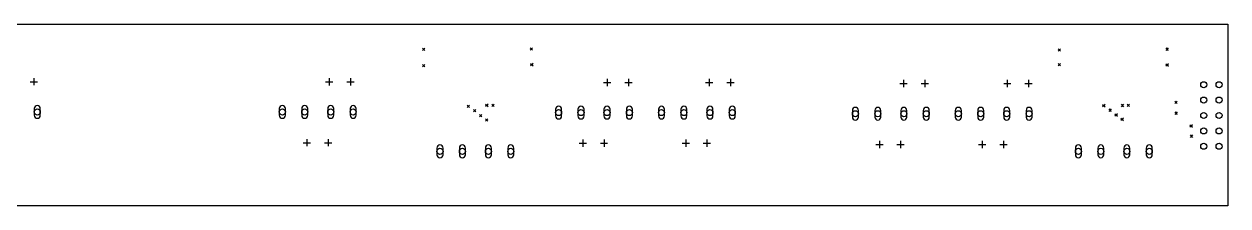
# Model space of a CAD drawing. Extents: x 24 to 425, y -171 to -125.
# Drawn here: x 226.1 to 425, y -155 to -125 of the extents above; entities that cross this region are included whole.
import ezdxf

# ---------------------------------------------------------------- set-up
doc = ezdxf.new("R2010")
doc.units = 0
doc.layers.add('BLACK', color=7, linetype='CONTINUOUS')

msp = doc.modelspace()

# ---------------------------------------------------------------- linework, layer by layer
at = {"layer": 'BLACK', "linetype": 'CONTINUOUS'}
for p, q in [((25, -125), (425, -125)), ((425, -125), (425, -155)), ((291.89, -128.95), (292.29, -129.35)), ((292.29, -128.95), (291.89, -129.35)), ((309.71, -128.92), (310.11, -129.32)), ((310.11, -128.92), (309.71, -129.32)), ((396.95, -129.07), (397.35, -129.47)), ((397.35, -129.07), (396.95, -129.47)), ((414.75, -128.93), (415.15, -129.33)), ((415.15, -128.93), (414.75, -129.33)), ((291.89, -131.64), (292.29, -132.04)), ((292.29, -131.64), (291.89, -132.04)), ((309.78, -131.51), (310.18, -131.91)), ((310.18, -131.51), (309.78, -131.91)), ((396.96, -131.48), (397.36, -131.88)), ((397.36, -131.48), (396.96, -131.88)), ((414.76, -131.53), (415.16, -131.93)), ((415.16, -131.53), (414.76, -131.93)), ((227.095, -134.5), (228.295, -134.5)), ((227.695, -133.9), (227.695, -135.1)), ((275.9, -134.532), (277.1, -134.532)), ((276.5, -133.933), (276.5, -135.132)), ((279.4, -134.532), (280.6, -134.532)), ((280, -133.933), (280, -135.132)), ((321.845, -134.632), (323.045, -134.632)), ((322.445, -134.032), (322.445, -135.232)), ((325.345, -134.632), (326.545, -134.632)), ((325.945, -134.032), (325.945, -135.232)), ((338.695, -134.632), (339.895, -134.632)), ((339.295, -134.032), (339.295, -135.232)), ((342.195, -134.632), (343.395, -134.632)), ((342.795, -134.032), (342.795, -135.232)), ((370.8, -134.8), (372, -134.8)), ((371.4, -134.2), (371.4, -135.4)), ((374.3, -134.8), (375.5, -134.8)), ((374.9, -134.2), (374.9, -135.4)), ((387.945, -134.782), (389.145, -134.782)), ((388.545, -134.183), (388.545, -135.382)), ((391.445, -134.782), (392.645, -134.782)), ((392.045, -134.183), (392.045, -135.382)), ((227.75, -138.95), (227.75, -140.05)), ((228.75, -140.05), (228.75, -138.95)), ((268.25, -138.95), (268.25, -140.05)), ((269.25, -140.05), (269.25, -138.95)), ((271.95, -138.95), (271.95, -140.05)), ((272.95, -140.05), (272.95, -138.95)), ((276.25, -138.95), (276.25, -140.05)), ((277.25, -140.05), (277.25, -138.95)), ((279.95, -138.95), (279.95, -140.05)), ((280.95, -140.05), (280.95, -138.95)), ((299.3, -138.365), (299.7, -138.766)), ((299.7, -138.365), (299.3, -138.766)), ((300.33, -139.09), (300.73, -139.49)), ((300.73, -139.09), (300.33, -139.49)), ((302.34, -138.2), (302.74, -138.6)), ((302.74, -138.2), (302.34, -138.6)), ((303.35, -138.19), (303.75, -138.59)), ((303.75, -138.19), (303.35, -138.59)), ((313.9, -139.05), (313.9, -140.15)), ((314.9, -140.15), (314.9, -139.05)), ((317.6, -139.05), (317.6, -140.15)), ((318.6, -140.15), (318.6, -139.05)), ((321.9, -139.05), (321.9, -140.15)), ((322.9, -140.15), (322.9, -139.05)), ((325.6, -139.05), (325.6, -140.15)), ((326.6, -140.15), (326.6, -139.05)), ((330.9, -139.05), (330.9, -140.15)), ((331.9, -140.15), (331.9, -139.05)), ((334.6, -139.05), (334.6, -140.15)), ((335.6, -140.15), (335.6, -139.05)), ((338.9, -139.05), (338.9, -140.15)), ((339.9, -140.15), (339.9, -139.05)), ((342.6, -139.05), (342.6, -140.15)), ((343.6, -140.15), (343.6, -139.05)), ((404.29, -138.266), (404.69, -138.665)), ((404.69, -138.266), (404.29, -138.665)), ((405.31, -139), (405.71, -139.4)), ((405.71, -139), (405.31, -139.4)), ((407.35, -138.23), (407.75, -138.63)), ((407.75, -138.23), (407.35, -138.63)), ((408.35, -138.22), (408.75, -138.62)), ((408.75, -138.22), (408.35, -138.62)), ((416.2, -137.7), (416.6, -138.1)), ((416.6, -137.7), (416.2, -138.1)), ((301.32, -139.9), (301.72, -140.3)), ((301.72, -139.9), (301.32, -140.3)), ((302.324, -140.635), (302.724, -141.034)), ((302.724, -140.635), (302.324, -141.034)), ((362.95, -139.25), (362.95, -140.35)), ((363.95, -140.35), (363.95, -139.25)), ((366.65, -139.25), (366.65, -140.35)), ((367.65, -140.35), (367.65, -139.25)), ((370.95, -139.25), (370.95, -140.35)), ((371.95, -140.35), (371.95, -139.25)), ((374.65, -139.25), (374.65, -140.35)), ((375.65, -140.35), (375.65, -139.25)), ((379.95, -139.25), (379.95, -140.35)), ((380.95, -140.35), (380.95, -139.25)), ((383.65, -139.25), (383.65, -140.35)), ((384.65, -140.35), (384.65, -139.25)), ((387.95, -139.25), (387.95, -140.35)), ((388.95, -140.35), (388.95, -139.25)), ((391.65, -139.25), (391.65, -140.35)), ((392.65, -140.35), (392.65, -139.25)), ((406.34, -139.8), (406.74, -140.2)), ((406.74, -139.8), (406.34, -140.2)), ((407.324, -140.534), (407.724, -140.934)), ((407.724, -140.534), (407.324, -140.934)), ((416.2, -139.5), (416.6, -139.9)), ((416.6, -139.5), (416.2, -139.9)), ((418.725, -141.625), (419.125, -142.025)), ((419.125, -141.625), (418.725, -142.025)), ((272.205, -144.567), (273.405, -144.567)), ((272.805, -143.968), (272.805, -145.167)), ((275.705, -144.567), (276.905, -144.567)), ((276.305, -143.968), (276.305, -145.167)), ((317.805, -144.635), (319.005, -144.635)), ((318.405, -144.035), (318.405, -145.235)), ((321.305, -144.635), (322.505, -144.635)), ((321.905, -144.035), (321.905, -145.235)), ((334.805, -144.635), (336.005, -144.635)), ((335.405, -144.035), (335.405, -145.235)), ((338.305, -144.635), (339.505, -144.635)), ((338.905, -144.035), (338.905, -145.235)), ((366.805, -144.868), (368.005, -144.868)), ((367.405, -144.267), (367.405, -145.468)), ((370.305, -144.868), (371.505, -144.868)), ((370.905, -144.267), (370.905, -145.468)), ((383.805, -144.868), (385.005, -144.868)), ((384.405, -144.267), (384.405, -145.468)), ((387.305, -144.868), (388.505, -144.868)), ((387.905, -144.267), (387.905, -145.468)), ((418.75, -143.3), (419.15, -143.7)), ((419.15, -143.3), (418.75, -143.7)), ((294.3, -145.45), (294.3, -146.55)), ((295.3, -146.55), (295.3, -145.45)), ((298, -145.45), (298, -146.55)), ((299, -146.55), (299, -145.45)), ((302.3, -145.45), (302.3, -146.55)), ((303.3, -146.55), (303.3, -145.45)), ((306, -145.45), (306, -146.55)), ((307, -146.55), (307, -145.45)), ((399.8, -145.45), (399.8, -146.55)), ((400.8, -146.55), (400.8, -145.45)), ((403.5, -145.45), (403.5, -146.55)), ((404.5, -146.55), (404.5, -145.45)), ((407.8, -145.45), (407.8, -146.55)), ((408.8, -146.55), (408.8, -145.45)), ((411.5, -145.45), (411.5, -146.55)), ((412.5, -146.55), (412.5, -145.45)), ((425, -155), (25, -155))]:
    msp.add_line(p, q, dxfattribs=at)
at = {"layer": 'BLACK'}
for centre in [(421, -135), (423.54, -135), (421, -137.54), (423.54, -137.54), (228.25, -139.5), (268.75, -139.5), (272.45, -139.5), (276.75, -139.5), (280.45, -139.5), (314.4, -139.6), (318.1, -139.6), (322.4, -139.6), (326.1, -139.6), (331.4, -139.6), (335.1, -139.6), (339.4, -139.6), (343.1, -139.6), (363.45, -139.8), (367.15, -139.8), (371.45, -139.8), (375.15, -139.8), (380.45, -139.8), (384.15, -139.8), (388.45, -139.8), (392.15, -139.8), (421, -140.08), (423.54, -140.08), (421, -142.62), (423.54, -142.62), (421, -145.16), (423.54, -145.16), (294.8, -146), (298.5, -146), (302.8, -146), (306.5, -146), (400.3, -146), (404, -146), (408.3, -146), (412, -146)]:
    msp.add_circle(centre, 0.5, dxfattribs=at)
for centre, start, end in [((228.25, -138.95), 0, 180), ((268.75, -138.95), 0, 180), ((272.45, -138.95), 0, 180), ((276.75, -138.95), 0, 180), ((280.45, -138.95), 0, 180), ((314.4, -139.05), 0, 180), ((318.1, -139.05), 0, 180), ((322.4, -139.05), 0, 180), ((326.1, -139.05), 0, 180), ((331.4, -139.05), 0, 180), ((335.1, -139.05), 0, 180), ((339.4, -139.05), 0, 180), ((343.1, -139.05), 0, 180), ((363.45, -139.25), 0, 180), ((367.15, -139.25), 0, 180), ((371.45, -139.25), 0, 180), ((375.15, -139.25), 0, 180), ((380.45, -139.25), 0, 180), ((384.15, -139.25), 0, 180), ((388.45, -139.25), 0, 180), ((392.15, -139.25), 0, 180), ((228.25, -140.05), 180, 360), ((268.75, -140.05), 180, 360), ((272.45, -140.05), 180, 360), ((276.75, -140.05), 180, 360), ((280.45, -140.05), 180, 360), ((314.4, -140.15), 180, 360), ((318.1, -140.15), 180, 360), ((322.4, -140.15), 180, 360), ((326.1, -140.15), 180, 360), ((331.4, -140.15), 180, 360), ((335.1, -140.15), 180, 360), ((339.4, -140.15), 180, 360), ((343.1, -140.15), 180, 360), ((363.45, -140.35), 180, 360), ((367.15, -140.35), 180, 360), ((371.45, -140.35), 180, 360), ((375.15, -140.35), 180, 360), ((380.45, -140.35), 180, 360), ((384.15, -140.35), 180, 360), ((388.45, -140.35), 180, 360), ((392.15, -140.35), 180, 360), ((294.8, -145.45), 0, 180), ((298.5, -145.45), 0, 180), ((302.8, -145.45), 0, 180), ((306.5, -145.45), 0, 180), ((400.3, -145.45), 0, 180), ((404, -145.45), 0, 180), ((408.3, -145.45), 0, 180), ((412, -145.45), 0, 180), ((294.8, -146.55), 180, 360), ((298.5, -146.55), 180, 360), ((302.8, -146.55), 180, 360), ((306.5, -146.55), 180, 360), ((400.3, -146.55), 180, 360), ((404, -146.55), 180, 360), ((408.3, -146.55), 180, 360), ((412, -146.55), 180, 360)]:
    msp.add_arc(centre, 0.5, start, end, dxfattribs=at)

doc.saveas('drawing.dxf')
